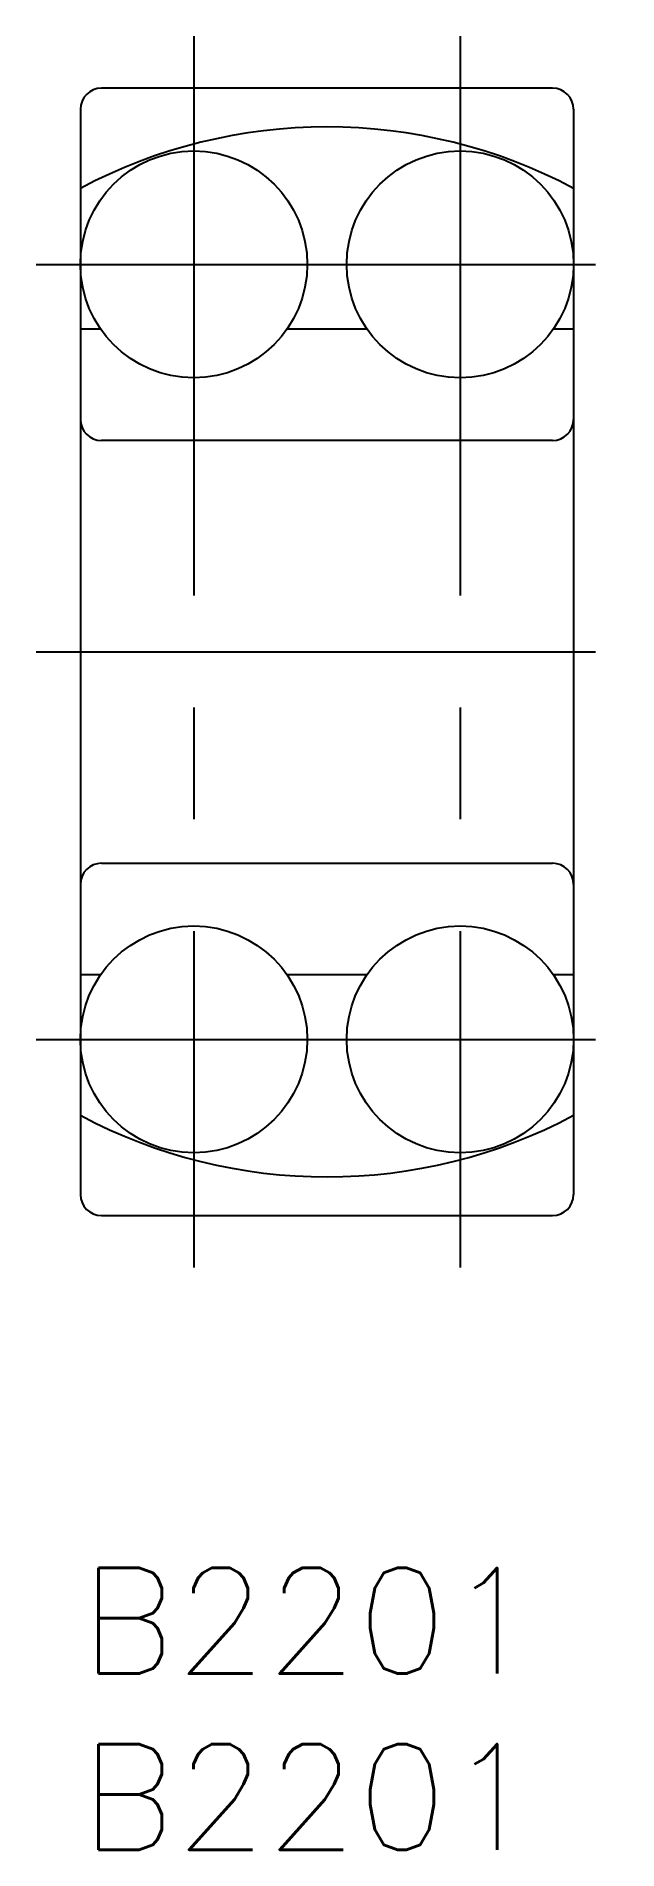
# Model space of a CAD drawing. Extents: x -1.3 to 15.3, y -8 to 43.5.
import ezdxf

# ---------------------------------------------------------------- set-up
doc = ezdxf.new("R2010")
doc.units = 0
doc.header["$LTSCALE"] = 0.5
doc.linetypes.add('CENTER', pattern=[50.8, 31.75, -6.35, 6.35, -6.35])
for name, color, linetype in [('MSM_CENTER', 1, 'CENTER'), ('MSM_CONTINUOUS', 7, 'CONTINUOUS'), ('MSM_PART_NUMBER', 7, 'CONTINUOUS')]:
    doc.layers.add(name, color=color, linetype=linetype)
doc.styles.get("Standard").update_dxf_attribs({"font": 'txt.shx', "height": 3, "bigfont": 'bigfont.shx'})

msp = doc.modelspace()

# ---------------------------------------------------------------- linework, layer by layer
at = {"layer": 'MSM_CENTER'}
for p, q in [((3.22, 43.474), (3.22, 8.526)), ((10.78, 43.474), (10.78, 8.526)), ((-1.252, 37), (15.252, 37)), ((-1.252, 26), (15.252, 26)), ((-1.252, 15), (15.252, 15))]:
    msp.add_line(p, q, dxfattribs=at)
at = {"layer": 'MSM_CONTINUOUS'}
for p, q in [((13.4, 42), (0.6, 42)), ((0, 41.4), (0, 10.6)), ((14, 41.4), (14, 10.6)), ((0.578, 35.16), (0, 35.16)), ((8.138, 35.16), (5.862, 35.16)), ((14, 35.16), (13.422, 35.16)), ((13.4, 32), (0.6, 32)), ((0.6, 20), (13.4, 20)), ((0, 16.84), (0.578, 16.84)), ((5.862, 16.84), (8.138, 16.84)), ((13.422, 16.84), (14, 16.84)), ((0.6, 10), (13.4, 10))]:
    msp.add_line(p, q, dxfattribs=at)
for centre in [(3.22, 37), (10.78, 37), (3.22, 15), (10.78, 15)]:
    msp.add_circle(centre, 3.22, dxfattribs=at)
for centre, radius, start, end in [((0.6, 41.4), 0.6, 90, 180), ((13.4, 41.4), 0.6, 0, 90), ((7, 26), 14.901, 61.9815, 118.0185), ((0.6, 32.6), 0.6, 180, 270), ((13.4, 32.6), 0.6, 270, 360), ((0.6, 19.4), 0.6, 90, 180), ((13.4, 19.4), 0.6, 0, 90), ((7, 26), 14.901, 241.9815, 298.0185), ((0.6, 10.6), 0.6, 180, 270), ((13.4, 10.6), 0.6, 270, 360)]:
    msp.add_arc(centre, radius, start, end, dxfattribs=at)

# ---------------------------------------------------------------- texts
at = {"layer": 'MSM_PART_NUMBER'}
for p in [(0, -3), (0, -8)]:
    msp.add_text('B2201', height=3, dxfattribs=at).set_placement(p)

doc.saveas('drawing.dxf')
